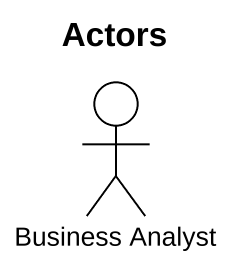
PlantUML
@startuml
title Actors
actor "Business Analyst" as Business_Analyst
@enduml
